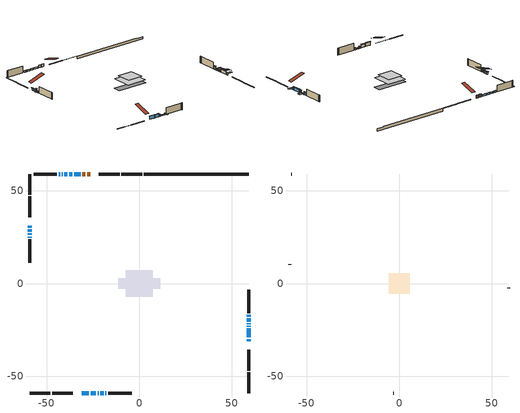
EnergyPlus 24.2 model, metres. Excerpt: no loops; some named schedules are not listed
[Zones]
conditioned space
 floor adiabatic (AdiabaticFloorConstruction): -7.19,-7.19 -7.19,7.19 7.19,7.19 7.19,-7.19 z2.74
 floor foundation (Slab1 construction): -11.46,-2.72 -11.46,2.72 11.46,2.72 11.46,-2.72 z-1.68
 wall outside (RimJoist1 construction): 1.55,59.17 -9.65,59.17 / -59.17,-59.17 -47.97,-59.17 / -59.17,59.17 -59.17,47.97 / 59.17,-59.17 59.17,-47.97 z0.3:0.6
 wall outside (RimJoist2 construction): -10.58,59.17 -21.78,59.17 / -47.04,-59.17 -35.85,-59.17 / -59.17,47.04 -59.17,35.85 / 59.17,-47.04 59.17,-35.85 z0.3:0.6
 wall outside (AdiabaticWallConstruction 1): -26.5,59.17 -28.2,59.17 / -29.13,59.17 -30.71,59.17 z0.3:2.33
 wall outside (AdiabaticWallConstruction): 59.17,-31.13 59.17,-30.01 z0.3:1.37; -59.17,31.13 -59.17,30.21 z0.3:1.83; -31.63,59.17 -35.26,59.17 / -36.18,59.17 -37.84,59.17 / -38.77,59.17 -40.46,59.17 / -41.39,59.17 -41.77,59.17 / -42.7,59.17 -43.54,59.17 z0.3:1.52; 59.17,-29.08 59.17,-24.25 / 59.17,-23.32 59.17,-22.86 / -31.13,-59.17 -27.26,-59.17 / -59.17,27.14 -59.17,26.22 z0.3:2.59; 59.17,-21.94 59.17,-21.48 / -26.33,-59.17 -23.43,-59.17 / 59.17,-17.97 59.17,-16.95 z0.3:2.43; 59.17,-20.55 59.17,-18.9 z0.3:0.91; -22.51,-59.17 -21.99,-59.17 / -59.17,25.29 -59.17,24.78 z0.3:1.32; -21.07,-59.17 -19.24,-59.17 z0.3:0.86; -59.17,29.28 -59.17,28.06 z0.3:1.82; -18.31,-59.17 -17.7,-59.17 z0.3:1.22
 wall outside (Wall1 construction): -44.47,59.17 -57.1,59.17 / -16.77,-59.17 -4.13,-59.17 / -59.17,23.85 -59.17,11.22 / 59.17,-16.02 59.17,-3.39 z0.3:5.18
 wall foundation (FoundationWall1 construction): 2.47,59.17,-1.68 2.47,59.17,0.3 53.5,59.17,0.3 53.5,59.17,-0.06 59.17,59.17,-0.06 59.17,59.17,-1.68
 window (WindowConstruction 14): 59.17,-31.13 59.17,-30.01 z0.3:1.37
 window (WindowConstruction 3): -59.17,31.13 -59.17,30.21 z0.3:1.82
 window (WindowConstruction 4): -31.63,59.17 -35.26,59.17 z0.3:1.52
 window (WindowConstruction 5): -36.19,59.17 -37.84,59.17 z0.3:1.52
 window (WindowConstruction 6): 59.17,-29.08 59.17,-24.25 z0.3:2.59
 window (WindowConstruction 7): 59.17,-23.32 59.17,-22.86 z0.3:2.59
 window (WindowConstruction 8): -31.13,-59.17 -27.26,-59.17 z0.3:2.59
 window (WindowConstruction 9): -38.77,59.17 -40.46,59.17 z0.3:1.52
 window (WindowConstruction 10): -41.39,59.17 -41.77,59.17 z0.3:1.52
 window (WindowConstruction 11): 59.17,-21.94 59.17,-21.48 z0.3:2.43
 window (WindowConstruction 12): -26.33,-59.17 -23.43,-59.17 z0.3:2.43
 window (WindowConstruction 15): 59.17,-20.55 59.17,-18.9 z0.3:0.91
 window (WindowConstruction 13): -22.51,-59.17 -22,-59.17 z0.3:1.31
 window (WindowConstruction 18): -42.7,59.17 -43.54,59.17 z0.3:1.52
 window (WindowConstruction 19): -21.07,-59.17 -19.24,-59.17 z0.3:0.86
 window (WindowConstruction 16): -59.17,29.28 -59.17,28.06 z0.3:1.82
 window (WindowConstruction 17): -18.31,-59.17 -17.7,-59.17 z0.3:1.21
 window (WindowConstruction): 59.17,-17.97 59.17,-16.95 z0.3:2.43
 window (WindowConstruction 1): -59.17,27.13 -59.17,26.22 z0.3:2.59
 window (WindowConstruction 2): -59.17,25.29 -59.17,24.78 z0.3:1.31
 door (Door): -26.5,59.17 -28.2,59.17 z0.3:2.33
 door (Door 1): -29.13,59.17 -30.7,59.17 z0.3:2.33
 ceiling adiabatic (AdiabaticFloorConstruction): 7.19,-7.19 7.19,7.19 -7.19,7.19 -7.19,-7.19 z2.74
attic - vented
 floor to conditioned space (Floor1 construction Reversed): -5.58,-5.58 -5.58,5.58 5.58,5.58 5.58,-5.58 z5.18
 wall outside (Wall3 construction): -58.03,59.17 -58.24,59.17 / -3.21,-59.17 -3,-59.17 / -59.17,10.29 -59.17,10.08 / 59.17,-2.46 59.17,-2.25 z0.3:5.18
 roof outside (Roof1 construction): -25.57,59.17,5.18 -25.57,48.3,8.8 -22.7,48.3,8.8 -22.7,59.17,5.18; -32.05,-59.17,5.18 -32.05,-48.3,8.8 -34.92,-48.3,8.8 -34.92,-59.17,5.18; -59.17,32.05,5.18 -48.3,32.05,8.8 -48.3,34.92,8.8 -59.17,34.92,5.18; 59.17,-32.05,5.18 48.3,-32.05,8.8 48.3,-34.92,8.8 59.17,-34.92,5.18
shading: 59.17,-29.77 59.17,-31.37 62.83,-31.37 62.83,-29.77 z1.61; -59.17,29.97 -59.17,31.37 -59.78,31.37 -59.78,29.97 z2.06; 59.17,-24.01 59.17,-29.32 59.78,-29.32 59.78,-24.01 z2.83; 59.17,-22.62 59.17,-23.56 59.78,-23.56 59.78,-22.62 z2.83; -27.02,-59.17 -31.37,-59.17 -31.37,-59.78 -27.02,-59.78 z2.83; 59.17,-21.24 59.17,-22.18 59.78,-22.18 59.78,-21.24 z2.67; -23.19,-59.17 -26.57,-59.17 -26.57,-59.78 -23.19,-59.78 z2.67; 59.17,-18.66 59.17,-20.79 62.83,-20.79 62.83,-18.66 z1.15; -21.76,-59.17 -22.75,-59.17 -22.75,-59.78 -21.76,-59.78 z1.56; -19,-59.17 -21.31,-59.17 -21.31,-59.78 -19,-59.78 z1.1; -59.17,27.82 -59.17,29.52 -59.78,29.52 -59.78,27.82 z2.06; -17.46,-59.17 -18.55,-59.17 -18.55,-62.22 -17.46,-62.22 z1.46; 59.17,-16.71 59.17,-18.21 59.78,-18.21 59.78,-16.71 z2.67; -59.17,25.98 -59.17,27.38 -59.78,27.38 -59.78,25.98 z2.83; -59.17,24.54 -59.17,25.53 -61.61,25.53 -61.61,24.54 z1.56
[Building]
Building 1: Terrain=Suburbs
[Site:Location]
London AP_ON: Latitude {deg}=43.03; Longitude {deg}=-81.15; Time Zone {hr}=-5; Elevation {m}=278; Keep Site Location Information=Yes
[Site:GroundTemperature:Shallow]
3.98693, 1.93205, 1.76749, 2.74264, 6.6573, 10.5537, 13.9317, 16.0716, 16.2534, 14.513, 11.2211, 7.44421
[Site:WaterMainsTemperature]
Calculation Method=Schedule; Temperature Schedule=mains temperature schedule
[Material] Roughness=Rough; Thermal Absorptance=0.9
Name | Thickness {m} | Conductivity {W/m-K} | Density {kg/m3} | Specific Heat {J/kg-K} | Solar Absorptance | Visible Absorptance
asphalt or fiberglass shingles | 0.00635 | 0.162714 | 1121.4 | 1465.45 | 0.4 | 0.4
ceiling stud and cavity | 0.0889 | 7.21176 | 20.9862 | 1087.66 | 0.7 | 0.7
concrete 4.0 in. | 0.1016 | 1.803125 | 2242.8 | 837.4 | 0.7 | 0.7
concrete 8.0 in. | 0.2032 | 1.803125 | 2242.8 | 837.4 | 0.7 | 0.7
door material | 0.04445 | 0.188738 | 512.64 | 1214.23 | 0.7 | 0.7
door material 1 | 0.04445 | 0.053851 | 512.64 | 1214.23 | 0.7 | 0.7
floor covering | 0.0127 | 0.0433444 | 54.468 | 1339.84 | 0.6 | 0.6
floor rigid ins; wall rigid ins | 0.512978 | 0.029427 | 32.04 | 1214.23 | 0.7 | 0.7
floor stud and cavity | 0.1397 | 1.75129 | 37.0049 | 1207.88 | 0.7 | 0.7
furniture material conditioned space 1 | 0.1524 | 0.115458 | 640.8 | 1214.23 | 0.6 | 0.6
gypsum board | 0.0127 | 0.160291 | 801 | 837.4 | 0.6 | 0.6
gypsum board 1 | 0.00254 | 0.160291 | 801 | 837.4 | 0.6 | 0.6
osb sheathing 0.5 in. | 0.0127 | 0.115458 | 512.64 | 1214.23 | 0.7 | 0.7
osb sheathing 0.75 in. | 0.01905 | 0.115458 | 512.64 | 1214.23 | 0.7 | 0.7
rim joist stud and cavity | 0.0508 | 0.177588 | 50.32683 | 1063.81 | 0.6 | 0.6
rim joist stud and cavity 1 | 0.0508 | 0.126838 | 50.32683 | 1063.81 | 0.6 | 0.6
wall stud and cavity | 0.1397 | 0.159316 | 139.0536 | 1170.24 | 0.7 | 0.7
wall stud and cavity 1 | 0.0889 | 6.1454 | 50.32683 | 1063.81 | 0.6 | 0.6
wall stud and cavity 2 | 0.0889 | 0.380278 | 52.3479 | 1209.89 | 0.7 | 0.7
wall stud and cavity 3 | 0.0889 | 0.391764 | 83.0341 | 1211.67 | 0.7 | 0.7
wood siding | 0.0254 | 0.102417 | 544.68 | 1172.36 | 0.4 | 0.4
wood siding 1 | 0.00254 | 0.102417 | 544.68 | 1172.36 | 0.4 | 0.4
wood siding 2; wood siding 3; wood siding 4 | 0.0254 | 0.102417 | 544.68 | 1172.36 | 0.7 | 0.7
[WindowMaterial:SimpleGlazingSystem]
Name | U-Factor {W/m2-K} | Solar Heat Gain Coefficient
WindowMaterial | 3.28586 | 0.6
WindowMaterial 1 | 3.31538 | 0.61
WindowMaterial 10 | 4.0064 | 0.67
WindowMaterial 11 | 4.20853 | 0.66
WindowMaterial 12 | 3.26258 | 0.45
WindowMaterial 2 | 3.26031 | 0.45
WindowMaterial 3 | 3.28416 | 0.56
WindowMaterial 4 | 3.284723 | 0.6
WindowMaterial 5 | 3.273367 | 0.49
WindowMaterial 6 | 3.284723 | 0.59
WindowMaterial 7 | 3.25747 | 0.44
WindowMaterial 8 | 5.36741 | 0.69
WindowMaterial 9 | 5.521855 | 0.71
[Construction]
AdiabaticFloorConstruction: floor stud and cavity, floor rigid ins, osb sheathing 0.75 in., floor covering
AdiabaticWallConstruction: wood siding 3, wall rigid ins, wall stud and cavity 2, gypsum board
AdiabaticWallConstruction 1: wood siding 4, wall rigid ins, wall stud and cavity 2, gypsum board
Door: door material
Door 1: door material 1
Floor1 construction Reversed: gypsum board 1, ceiling stud and cavity
FoundationWall1 construction: concrete 8.0 in.
furniture construction conditioned space 1: furniture material conditioned space 1
PartitionWallConstruction: gypsum board, wall stud and cavity 3, gypsum board
RimJoist1 construction: wood siding 2, rim joist stud and cavity
RimJoist2 construction: wood siding 2, rim joist stud and cavity 1
Roof1 construction: asphalt or fiberglass shingles
Slab1 construction: concrete 4.0 in.
Wall1 construction: wood siding, osb sheathing 0.5 in., wall stud and cavity, gypsum board
Wall3 construction: wood siding 1, wall stud and cavity 1
WindowConstruction: WindowMaterial
WindowConstruction 1; WindowConstruction 11; WindowConstruction 5: WindowMaterial 1
WindowConstruction 10: WindowMaterial 7
WindowConstruction 12; WindowConstruction 9: WindowMaterial 6
WindowConstruction 13; WindowConstruction 2: WindowMaterial 2
WindowConstruction 14: WindowMaterial 8
WindowConstruction 15: WindowMaterial 9
WindowConstruction 16: WindowMaterial 10
WindowConstruction 17: WindowMaterial 11
WindowConstruction 18; WindowConstruction 19: WindowMaterial 12
WindowConstruction 3: WindowMaterial 3
WindowConstruction 4; WindowConstruction 6; WindowConstruction 8: WindowMaterial 4
WindowConstruction 7: WindowMaterial 5
[Zone] Multiplier=1; Part of Total Floor Area=Yes
Name | Volume {m3}
attic - vented | 73.2066
conditioned space | 966
[Space]
Name | Zone | Volume {m3}
attic - vented 1 | attic - vented | 73.2066
conditioned space 1 | conditioned space | 966
[ZoneInfiltration:EffectiveLeakageArea]
infil attic - vented 1: Zone or Space=attic - vented 1; Schedule=Always On Discrete; Effective Air Leakage Area {cm2}=5432.29; Stack Coefficient=0.000591025; Wind Coefficient=1.64257e-05
[ZoneMixing]
whole house fan mix: Zone or Space=attic - vented; Schedule=Always On Continuous; Design Flow Rate Calculation Method=Flow/Zone; Design Flow Rate {m3/s}=0; Source Zone or Space=conditioned space
[SurfaceProperty:ExposedFoundationPerimeter]
Slab1: Exposed Perimeter Calculation Method=TotalExposedPerimeter; Total Exposed Perimeter {m}=56.694
[InternalMass] Zone or ZoneList=conditioned space; Space or SpaceList=conditioned space 1
Name | Construction | Surface Area {m2}
furniture mass conditioned space 1 | furniture construction conditioned space 1 | 132.6
partition wall mass | PartitionWallConstruction | 331.5
[Lights]
interior lighting: Zone or ZoneList or Space or SpaceList=conditioned space 1; Schedule=interior lighting schedule; Design Level Calculation Method=LightingLevel; Lighting Level {W}=343.2; Return Air Fraction=0; Fraction Radiant=0.6; Fraction Visible=0.2; Fraction Replaceable=1
[People]
occupants: Zone or ZoneList or Space or SpaceList=conditioned space 1; Number of People Schedule=occupants schedule; Number of People Calculation Method=People; Number of People=3; Fraction Radiant=0.314171; Sensible Heat Fraction=0.56303; Activity Level Schedule=occupants activity schedule; Carbon Dioxide Generation Rate {m3/s-W}=0; Enable ASHRAE 55 Comfort Warnings=No; Mean Radiant Temperature Calculation Type=EnclosureAveraged
[ElectricEquipment] Zone or ZoneList or Space or SpaceList=conditioned space 1; Design Level Calculation Method=EquipmentLevel
Name | Schedule | Design Level {W} | Fraction Latent | Fraction Radiant | Fraction Lost
clothes dryer | clothes dryer schedule | 140.772 | 0.015 | 0.081 | 0.85
clothes washer | clothes washer schedule | 32.1985 | 0.03 | 0.162 | 0.7
cooking range | cooking range schedule | 215.147 | 0.08 | 0.432 | 0.2
dishwasher | dishwasher schedule | 66.8632 | 0.3 | 0.18 | 0.4
fridge | fridge schedule | 72.9452 | 0 | 0.6 | 0
mech vent bath fan 0 | mech vent bath fan 0 schedule | 50.2 | 0 | 0 | 1
mech vent bath fan 1 | mech vent bath fan 1 schedule | 50.2 | 0 | 0 | 1
mech vent house fan | mech vent house fan schedule | 0 | 0 | 0 | 1
mech vent house fan cfis | mech vent house fan cfis schedule | 0 | 0 | 0 | 0
mech vent range fan 0 | mech vent range fan 0 schedule | 57 | 0 | 0 | 1
misc plug loads | misc plug loads schedule | 494.7 | 0.045 | 0.513 | 0.1
whole house fan | Always On Discrete | 0 | 0 | 0 | 1
[OtherEquipment] Zone or ZoneList or Space or SpaceList=conditioned space 1; Design Level Calculation Method=EquipmentLevel
Name | Fuel Type | Schedule | Design Level {W} | Fraction Latent | Fraction Radiant | Fraction Lost
clothes dryer 1 | Electricity | clothes dryer schedule | 0 | 0.015 | 0.081 | 0.85
cooking range 1 | Electricity | cooking range schedule | 0 | 0.08 | 0.432 | 0.2
general water use latent | None | general water use schedule | 62.594 | 1 | 0 | 0
general water use sensible | None | general water use schedule | -61.6891 | 0 | 0.6 | 0
mech vent house fan latent load | None | Always On Discrete | 0 | 1 | 0 | 0
mech vent house fan sensible load | None | Always On Discrete | 0 | 0 | 0 | 0
water heater energy adjustment1 | NaturalGas | Always On Discrete | 0.01 | 0 | 0 | 1
[ZoneInfiltration:DesignFlowRate] Zone or ZoneList or Space or SpaceList=conditioned space 1; Schedule=Always On Discrete; Design Flow Rate Calculation Method=Flow/Zone; Design Flow Rate {m3/s}=0
infil flow; natural vent flow; whole house fan flow
[Foundation:Kiva]
Foundation Kiva 1: Initial Indoor Air Temperature {C}=18; Wall Height Above Grade {m}=0.300015; Wall Depth Below Slab {m}=0.2032
[Foundation:Kiva:Settings]
Soil Conductivity {W/m-K}=0.849921; Soil Density {kg/m3}=1842.3; Soil Specific Heat {J/kg-K}=418.7; Ground Solar Absorptivity=0.9; Ground Thermal Absorptivity=0.9; Ground Surface Roughness {m}=0.03; Far-Field Width {m}=40; Deep-Ground Boundary Condition=ZeroFlux; Deep-Ground Depth {m}=40; Minimum Cell Dimension {m}=0.2; Maximum Cell Growth Coefficient=3; Simulation Timestep=Timestep
[Exterior:Lights]
exterior lighting: Schedule=exterior lighting schedule; Design Level {W}=75.6
[Schedule:Constant]
Name | Hourly Value
Always On Continuous; mech vent house fan schedule; mech vent house fan cfis schedule; Always On Discrete | 1
occupants activity schedule | 117.228
fridge schedule | 0
[Schedule:Week:Daily]
interior lighting schedule Week Rule - Jan1-Jan27: interior lighting schedule day, interior lighting schedule day, interior lighting schedule day, interior lighting schedule day, interior lighting schedule day, interior lighting schedule day, interior lighting schedule day, interior lighting schedule default day, interior lighting schedule default day, interior lighting schedule default day, interior lighting schedule default day, interior lighting schedule default day
interior lighting schedule Week Rule - Jan28-Feb3: interior lighting schedule day, interior lighting schedule day, interior lighting schedule day, interior lighting schedule day, interior lighting schedule day 1, interior lighting schedule day 1, interior lighting schedule day 1, interior lighting schedule default day, interior lighting schedule default day, interior lighting schedule default day, interior lighting schedule default day, interior lighting schedule default day
interior lighting schedule Week Rule - Feb4-Feb24: interior lighting schedule day 1, interior lighting schedule day 1, interior lighting schedule day 1, interior lighting schedule day 1, interior lighting schedule day 1, interior lighting schedule day 1, interior lighting schedule day 1, interior lighting schedule default day, interior lighting schedule default day, interior lighting schedule default day, interior lighting schedule default day, interior lighting schedule default day
interior lighting schedule Week Rule - Feb25-Mar3: interior lighting schedule day 1, interior lighting schedule day 1, interior lighting schedule day 1, interior lighting schedule day 1, interior lighting schedule day 2, interior lighting schedule day 2, interior lighting schedule day 2, interior lighting schedule default day, interior lighting schedule default day, interior lighting schedule default day, interior lighting schedule default day, interior lighting schedule default day
interior lighting schedule Week Rule - Mar4-Mar31: interior lighting schedule day 2, interior lighting schedule day 2, interior lighting schedule day 2, interior lighting schedule day 2, interior lighting schedule day 2, interior lighting schedule day 2, interior lighting schedule day 2, interior lighting schedule default day, interior lighting schedule default day, interior lighting schedule default day, interior lighting schedule default day, interior lighting schedule default day
interior lighting schedule Week Rule - Apr1-Apr28: interior lighting schedule day 3, interior lighting schedule day 3, interior lighting schedule day 3, interior lighting schedule day 3, interior lighting schedule day 3, interior lighting schedule day 3, interior lighting schedule day 3, interior lighting schedule default day, interior lighting schedule default day, interior lighting schedule default day, interior lighting schedule default day, interior lighting schedule default day
interior lighting schedule Week Rule - Apr29-May5: interior lighting schedule day 3, interior lighting schedule day 3, interior lighting schedule day 4, interior lighting schedule day 4, interior lighting schedule day 4, interior lighting schedule day 4, interior lighting schedule day 4, interior lighting schedule default day, interior lighting schedule default day, interior lighting schedule default day, interior lighting schedule default day, interior lighting schedule default day
interior lighting schedule Week Rule - May6-May26: interior lighting schedule day 4, interior lighting schedule day 4, interior lighting schedule day 4, interior lighting schedule day 4, interior lighting schedule day 4, interior lighting schedule day 4, interior lighting schedule day 4, interior lighting schedule default day, interior lighting schedule default day, interior lighting schedule default day, interior lighting schedule default day, interior lighting schedule default day
interior lighting schedule Week Rule - May27-Jun2: interior lighting schedule day 4, interior lighting schedule day 4, interior lighting schedule day 4, interior lighting schedule day 4, interior lighting schedule day 4, interior lighting schedule day 5, interior lighting schedule day 5, interior lighting schedule default day, interior lighting schedule default day, interior lighting schedule default day, interior lighting schedule default day, interior lighting schedule default day
interior lighting schedule Week Rule - Jun3-Jun30: interior lighting schedule day 5, interior lighting schedule day 5, interior lighting schedule day 5, interior lighting schedule day 5, interior lighting schedule day 5, interior lighting schedule day 5, interior lighting schedule day 5, interior lighting schedule default day, interior lighting schedule default day, interior lighting schedule default day, interior lighting schedule default day, interior lighting schedule default day
interior lighting schedule Week Rule - Jul1-Jul28: interior lighting schedule day 6, interior lighting schedule day 6, interior lighting schedule day 6, interior lighting schedule day 6, interior lighting schedule day 6, interior lighting schedule day 6, interior lighting schedule day 6, interior lighting schedule default day, interior lighting schedule default day, interior lighting schedule default day, interior lighting schedule default day, interior lighting schedule default day
interior lighting schedule Week Rule - Jul29-Aug4: interior lighting schedule day 6, interior lighting schedule day 6, interior lighting schedule day 6, interior lighting schedule day 7, interior lighting schedule day 7, interior lighting schedule day 7, interior lighting schedule day 7, interior lighting schedule default day, interior lighting schedule default day, interior lighting schedule default day, interior lighting schedule default day, interior lighting schedule default day
interior lighting schedule Week Rule - Aug5-Aug25: interior lighting schedule day 7, interior lighting schedule day 7, interior lighting schedule day 7, interior lighting schedule day 7, interior lighting schedule day 7, interior lighting schedule day 7, interior lighting schedule day 7, interior lighting schedule default day, interior lighting schedule default day, interior lighting schedule default day, interior lighting schedule default day, interior lighting schedule default day
interior lighting schedule Week Rule - Aug26-Sep1: interior lighting schedule day 7, interior lighting schedule day 7, interior lighting schedule day 7, interior lighting schedule day 7, interior lighting schedule day 7, interior lighting schedule day 7, interior lighting schedule day 8, interior lighting schedule default day, interior lighting schedule default day, interior lighting schedule default day, interior lighting schedule default day, interior lighting schedule default day
interior lighting schedule Week Rule - Sep2-Sep29: interior lighting schedule day 8, interior lighting schedule day 8, interior lighting schedule day 8, interior lighting schedule day 8, interior lighting schedule day 8, interior lighting schedule day 8, interior lighting schedule day 8, interior lighting schedule default day, interior lighting schedule default day, interior lighting schedule default day, interior lighting schedule default day, interior lighting schedule default day
interior lighting schedule Week Rule - Sep30-Oct6: interior lighting schedule day 8, interior lighting schedule day 9, interior lighting schedule day 9, interior lighting schedule day 9, interior lighting schedule day 9, interior lighting schedule day 9, interior lighting schedule day 9, interior lighting schedule default day, interior lighting schedule default day, interior lighting schedule default day, interior lighting schedule default day, interior lighting schedule default day
interior lighting schedule Week Rule - Oct7-Oct27: interior lighting schedule day 9, interior lighting schedule day 9, interior lighting schedule day 9, interior lighting schedule day 9, interior lighting schedule day 9, interior lighting schedule day 9, interior lighting schedule day 9, interior lighting schedule default day, interior lighting schedule default day, interior lighting schedule default day, interior lighting schedule default day, interior lighting schedule default day
interior lighting schedule Week Rule - Oct28-Nov3: interior lighting schedule day 9, interior lighting schedule day 9, interior lighting schedule day 9, interior lighting schedule day 9, interior lighting schedule day 10, interior lighting schedule day 10, interior lighting schedule day 10, interior lighting schedule default day, interior lighting schedule default day, interior lighting schedule default day, interior lighting schedule default day, interior lighting schedule default day
interior lighting schedule Week Rule - Nov4-Nov24: interior lighting schedule day 10, interior lighting schedule day 10, interior lighting schedule day 10, interior lighting schedule day 10, interior lighting schedule day 10, interior lighting schedule day 10, interior lighting schedule day 10, interior lighting schedule default day, interior lighting schedule default day, interior lighting schedule default day, interior lighting schedule default day, interior lighting schedule default day
interior lighting schedule Week Rule - Nov25-Dec1: interior lighting schedule day 10, interior lighting schedule day 10, interior lighting schedule day 10, interior lighting schedule day 10, interior lighting schedule day 10, interior lighting schedule day 10, interior lighting schedule day 11, interior lighting schedule default day, interior lighting schedule default day, interior lighting schedule default day, interior lighting schedule default day, interior lighting schedule default day
interior lighting schedule Week Rule - Dec2-Dec31: interior lighting schedule day 11, interior lighting schedule day 11, interior lighting schedule day 11, interior lighting schedule day 11, interior lighting schedule day 11, interior lighting schedule day 11, interior lighting schedule day 11, interior lighting schedule default day, interior lighting schedule default day, interior lighting schedule default day, interior lighting schedule default day, interior lighting schedule default day
occupants schedule Week Rule - Jan1-Dec31: occupants schedule day, occupants schedule day, occupants schedule day, occupants schedule day, occupants schedule day, occupants schedule day, occupants schedule day, occupants schedule default day, occupants schedule default day, occupants schedule default day, occupants schedule default day, occupants schedule default day
clothes dryer schedule Week Rule - Jan1-Dec31: clothes dryer schedule day, clothes dryer schedule day, clothes dryer schedule day, clothes dryer schedule day, clothes dryer schedule day, clothes dryer schedule day, clothes dryer schedule day, clothes dryer schedule default day, clothes dryer schedule default day, clothes dryer schedule default day, clothes dryer schedule default day, clothes dryer schedule default day
clothes washer schedule Week Rule - Jan1-Dec31: clothes washer schedule day, clothes washer schedule day, clothes washer schedule day, clothes washer schedule day, clothes washer schedule day, clothes washer schedule day, clothes washer schedule day, clothes washer schedule default day, clothes washer schedule default day, clothes washer schedule default day, clothes washer schedule default day, clothes washer schedule default day
cooking range schedule Week Rule - Jan1-Dec31: cooking range schedule day, cooking range schedule day, cooking range schedule day, cooking range schedule day, cooking range schedule day, cooking range schedule day, cooking range schedule day, cooking range schedule default day, cooking range schedule default day, cooking range schedule default day, cooking range schedule default day, cooking range schedule default day
dishwasher schedule Week Rule - Jan1-Dec31: dishwasher schedule day, dishwasher schedule day, dishwasher schedule day, dishwasher schedule day, dishwasher schedule day, dishwasher schedule day, dishwasher schedule day, dishwasher schedule default day, dishwasher schedule default day, dishwasher schedule default day, dishwasher schedule default day, dishwasher schedule default day
mech vent bath fan 0 schedule Week Rule - Jan1-Dec31: mech vent bath fan 0 schedule day, mech vent bath fan 0 schedule day, mech vent bath fan 0 schedule day, mech vent bath fan 0 schedule day, mech vent bath fan 0 schedule day, mech vent bath fan 0 schedule day, mech vent bath fan 0 schedule day, mech vent bath fan 0 schedule default day, mech vent bath fan 0 schedule default day, mech vent bath fan 0 schedule default day, mech vent bath fan 0 schedule default day, mech vent bath fan 0 schedule default day
mech vent bath fan 1 schedule Week Rule - Jan1-Dec31: mech vent bath fan 1 schedule day, mech vent bath fan 1 schedule day, mech vent bath fan 1 schedule day, mech vent bath fan 1 schedule day, mech vent bath fan 1 schedule day, mech vent bath fan 1 schedule day, mech vent bath fan 1 schedule day, mech vent bath fan 1 schedule default day, mech vent bath fan 1 schedule default day, mech vent bath fan 1 schedule default day, mech vent bath fan 1 schedule default day, mech vent bath fan 1 schedule default day
mech vent range fan 0 schedule Week Rule - Jan1-Dec31: mech vent range fan 0 schedule day, mech vent range fan 0 schedule day, mech vent range fan 0 schedule day, mech vent range fan 0 schedule day, mech vent range fan 0 schedule day, mech vent range fan 0 schedule day, mech vent range fan 0 schedule day, mech vent range fan 0 schedule default day, mech vent range fan 0 schedule default day, mech vent range fan 0 schedule default day, mech vent range fan 0 schedule default day, mech vent range fan 0 schedule default day
misc plug loads schedule Week Rule - Jan1-Dec31: misc plug loads schedule day, misc plug loads schedule day, misc plug loads schedule day, misc plug loads schedule day, misc plug loads schedule day, misc plug loads schedule day, misc plug loads schedule day, misc plug loads schedule default day, misc plug loads schedule default day, misc plug loads schedule default day, misc plug loads schedule default day, misc plug loads schedule default day
general water use schedule Week Rule - Jan1-Dec31: general water use schedule day, general water use schedule day, general water use schedule day, general water use schedule day, general water use schedule day, general water use schedule day, general water use schedule day, general water use schedule default day, general water use schedule default day, general water use schedule default day, general water use schedule default day, general water use schedule default day
exterior lighting schedule Week Rule - Jan1-Jan27: exterior lighting schedule day, exterior lighting schedule day, exterior lighting schedule day, exterior lighting schedule day, exterior lighting schedule day, exterior lighting schedule day, exterior lighting schedule day, exterior lighting schedule default day, exterior lighting schedule default day, exterior lighting schedule default day, exterior lighting schedule default day, exterior lighting schedule default day
exterior lighting schedule Week Rule - Jan28-Feb3: exterior lighting schedule day, exterior lighting schedule day, exterior lighting schedule day, exterior lighting schedule day, exterior lighting schedule day 1, exterior lighting schedule day 1, exterior lighting schedule day 1, exterior lighting schedule default day, exterior lighting schedule default day, exterior lighting schedule default day, exterior lighting schedule default day, exterior lighting schedule default day
exterior lighting schedule Week Rule - Feb4-Feb24: exterior lighting schedule day 1, exterior lighting schedule day 1, exterior lighting schedule day 1, exterior lighting schedule day 1, exterior lighting schedule day 1, exterior lighting schedule day 1, exterior lighting schedule day 1, exterior lighting schedule default day, exterior lighting schedule default day, exterior lighting schedule default day, exterior lighting schedule default day, exterior lighting schedule default day
exterior lighting schedule Week Rule - Feb25-Mar3: exterior lighting schedule day 1, exterior lighting schedule day 1, exterior lighting schedule day 1, exterior lighting schedule day 1, exterior lighting schedule day 2, exterior lighting schedule day 2, exterior lighting schedule day 2, exterior lighting schedule default day, exterior lighting schedule default day, exterior lighting schedule default day, exterior lighting schedule default day, exterior lighting schedule default day
exterior lighting schedule Week Rule - Mar4-Mar31: exterior lighting schedule day 2, exterior lighting schedule day 2, exterior lighting schedule day 2, exterior lighting schedule day 2, exterior lighting schedule day 2, exterior lighting schedule day 2, exterior lighting schedule day 2, exterior lighting schedule default day, exterior lighting schedule default day, exterior lighting schedule default day, exterior lighting schedule default day, exterior lighting schedule default day
exterior lighting schedule Week Rule - Apr1-Apr28: exterior lighting schedule day 3, exterior lighting schedule day 3, exterior lighting schedule day 3, exterior lighting schedule day 3, exterior lighting schedule day 3, exterior lighting schedule day 3, exterior lighting schedule day 3, exterior lighting schedule default day, exterior lighting schedule default day, exterior lighting schedule default day, exterior lighting schedule default day, exterior lighting schedule default day
exterior lighting schedule Week Rule - Apr29-May5: exterior lighting schedule day 3, exterior lighting schedule day 3, exterior lighting schedule day 4, exterior lighting schedule day 4, exterior lighting schedule day 4, exterior lighting schedule day 4, exterior lighting schedule day 4, exterior lighting schedule default day, exterior lighting schedule default day, exterior lighting schedule default day, exterior lighting schedule default day, exterior lighting schedule default day
exterior lighting schedule Week Rule - May6-May26: exterior lighting schedule day 4, exterior lighting schedule day 4, exterior lighting schedule day 4, exterior lighting schedule day 4, exterior lighting schedule day 4, exterior lighting schedule day 4, exterior lighting schedule day 4, exterior lighting schedule default day, exterior lighting schedule default day, exterior lighting schedule default day, exterior lighting schedule default day, exterior lighting schedule default day
exterior lighting schedule Week Rule - May27-Jun2: exterior lighting schedule day 4, exterior lighting schedule day 4, exterior lighting schedule day 4, exterior lighting schedule day 4, exterior lighting schedule day 4, exterior lighting schedule day 5, exterior lighting schedule day 5, exterior lighting schedule default day, exterior lighting schedule default day, exterior lighting schedule default day, exterior lighting schedule default day, exterior lighting schedule default day
exterior lighting schedule Week Rule - Jun3-Jun30: exterior lighting schedule day 5, exterior lighting schedule day 5, exterior lighting schedule day 5, exterior lighting schedule day 5, exterior lighting schedule day 5, exterior lighting schedule day 5, exterior lighting schedule day 5, exterior lighting schedule default day, exterior lighting schedule default day, exterior lighting schedule default day, exterior lighting schedule default day, exterior lighting schedule default day
exterior lighting schedule Week Rule - Jul1-Jul28: exterior lighting schedule day 6, exterior lighting schedule day 6, exterior lighting schedule day 6, exterior lighting schedule day 6, exterior lighting schedule day 6, exterior lighting schedule day 6, exterior lighting schedule day 6, exterior lighting schedule default day, exterior lighting schedule default day, exterior lighting schedule default day, exterior lighting schedule default day, exterior lighting schedule default day
exterior lighting schedule Week Rule - Jul29-Aug4: exterior lighting schedule day 6, exterior lighting schedule day 6, exterior lighting schedule day 6, exterior lighting schedule day 7, exterior lighting schedule day 7, exterior lighting schedule day 7, exterior lighting schedule day 7, exterior lighting schedule default day, exterior lighting schedule default day, exterior lighting schedule default day, exterior lighting schedule default day, exterior lighting schedule default day
exterior lighting schedule Week Rule - Aug5-Aug25: exterior lighting schedule day 7, exterior lighting schedule day 7, exterior lighting schedule day 7, exterior lighting schedule day 7, exterior lighting schedule day 7, exterior lighting schedule day 7, exterior lighting schedule day 7, exterior lighting schedule default day, exterior lighting schedule default day, exterior lighting schedule default day, exterior lighting schedule default day, exterior lighting schedule default day
exterior lighting schedule Week Rule - Aug26-Sep1: exterior lighting schedule day 7, exterior lighting schedule day 7, exterior lighting schedule day 7, exterior lighting schedule day 7, exterior lighting schedule day 7, exterior lighting schedule day 7, exterior lighting schedule day 8, exterior lighting schedule default day, exterior lighting schedule default day, exterior lighting schedule default day, exterior lighting schedule default day, exterior lighting schedule default day
[Schedule:Year]
interior lighting schedule: interior lighting schedule Week Rule - Jan1-Jan27, 1, 1, 1, 27, interior lighting schedule Week Rule - Jan28-Feb3, 1, 28, 2, 3, interior lighting schedule Week Rule - Feb4-Feb24, 2, 4, 2, 24, interior lighting schedule Week Rule - Feb25-Mar3, 2, 25, 3, 3, interior lighting schedule Week Rule - Mar4-Mar31, 3, 4, 3, 31, interior lighting schedule Week Rule - Apr1-Apr28, 4, 1, 4, 28, interior lighting schedule Week Rule - Apr29-May5, 4, 29, 5, 5, interior lighting schedule Week Rule - May6-May26, 5, 6, 5, 26, interior lighting schedule Week Rule - May27-Jun2, 5, 27, 6, 2, interior lighting schedule Week Rule - Jun3-Jun30, 6, 3, 6, 30, interior lighting schedule Week Rule - Jul1-Jul28, 7, 1, 7, 28, interior lighting schedule Week Rule - Jul29-Aug4, 7, 29, 8, 4, interior lighting schedule Week Rule - Aug5-Aug25, 8, 5, 8, 25, interior lighting schedule Week Rule - Aug26-Sep1, 8, 26, 9, 1, interior lighting schedule Week Rule - Sep2-Sep29, 9, 2, 9, 29, interior lighting schedule Week Rule - Sep30-Oct6, 9, 30, 10, 6, interior lighting schedule Week Rule - Oct7-Oct27, 10, 7, 10, 27, interior lighting schedule Week Rule - Oct28-Nov3, 10, 28, 11, 3, interior lighting schedule Week Rule - Nov4-Nov24, 11, 4, 11, 24, interior lighting schedule Week Rule - Nov25-Dec1, 11, 25, 12, 1, interior lighting schedule Week Rule - Dec2-Dec31, 12, 2, 12, 31
occupants schedule: occupants schedule Week Rule - Jan1-Dec31, 1, 1, 12, 31
clothes dryer schedule: clothes dryer schedule Week Rule - Jan1-Dec31, 1, 1, 12, 31
clothes washer schedule: clothes washer schedule Week Rule - Jan1-Dec31, 1, 1, 12, 31
cooking range schedule: cooking range schedule Week Rule - Jan1-Dec31, 1, 1, 12, 31
dishwasher schedule: dishwasher schedule Week Rule - Jan1-Dec31, 1, 1, 12, 31
mech vent bath fan 0 schedule: mech vent bath fan 0 schedule Week Rule - Jan1-Dec31, 1, 1, 12, 31
mech vent bath fan 1 schedule: mech vent bath fan 1 schedule Week Rule - Jan1-Dec31, 1, 1, 12, 31
mech vent range fan 0 schedule: mech vent range fan 0 schedule Week Rule - Jan1-Dec31, 1, 1, 12, 31
misc plug loads schedule: misc plug loads schedule Week Rule - Jan1-Dec31, 1, 1, 12, 31
general water use schedule: general water use schedule Week Rule - Jan1-Dec31, 1, 1, 12, 31
exterior lighting schedule: exterior lighting schedule Week Rule - Jan1-Jan27, 1, 1, 1, 27, exterior lighting schedule Week Rule - Jan28-Feb3, 1, 28, 2, 3, exterior lighting schedule Week Rule - Feb4-Feb24, 2, 4, 2, 24, exterior lighting schedule Week Rule - Feb25-Mar3, 2, 25, 3, 3, exterior lighting schedule Week Rule - Mar4-Mar31, 3, 4, 3, 31, exterior lighting schedule Week Rule - Apr1-Apr28, 4, 1, 4, 28, exterior lighting schedule Week Rule - Apr29-May5, 4, 29, 5, 5, exterior lighting schedule Week Rule - May6-May26, 5, 6, 5, 26, exterior lighting schedule Week Rule - May27-Jun2, 5, 27, 6, 2, exterior lighting schedule Week Rule - Jun3-Jun30, 6, 3, 6, 30, exterior lighting schedule Week Rule - Jul1-Jul28, 7, 1, 7, 28, exterior lighting schedule Week Rule - Jul29-Aug4, 7, 29, 8, 4, exterior lighting schedule Week Rule - Aug5-Aug25, 8, 5, 8, 25, exterior lighting schedule Week Rule - Aug26-Sep1, 8, 26, 9, 1, exterior lighting schedule Week Rule - Sep2-Sep29, 9, 2, 9, 29, exterior lighting schedule Week Rule - Sep30-Oct6, 9, 30, 10, 6, exterior lighting schedule Week Rule - Oct7-Oct27, 10, 7, 10, 27, exterior lighting schedule Week Rule - Oct28-Nov3, 10, 28, 11, 3, exterior lighting schedule Week Rule - Nov4-Nov24, 11, 4, 11, 24, exterior lighting schedule Week Rule - Nov25-Dec1, 11, 25, 12, 1, exterior lighting schedule Week Rule - Dec2-Dec31, 12, 2, 12, 31
[Schedule:Compact]
mains temperature schedule: Through: 01/01, For: AllDays, Until: 24:00, 7.96722, Through: 01/02, For: AllDays, Until: 24:00, 7.89722, Through: 01/03, For: AllDays, Until: 24:00, 7.82778, Through: 01/04, For: AllDays, Until: 24:00, 7.76, Through: 01/05, For: AllDays, Until: 24:00, 7.69333, Through: 01/06, For: AllDays, Until: 24:00, 7.62778, Through: 01/07, For: AllDays, Until: 24:00, 7.56389, Through: 01/08, For: AllDays, Until: 24:00, 7.50167, Through: 01/09, For: AllDays, Until: 24:00, 7.44056, Through: 01/10, For: AllDays, Until: 24:00, 7.38056, Through: 01/11, For: AllDays, Until: 24:00, 7.32222, Through: 01/12, For: AllDays, Until: 24:00, 7.26556, Through: 01/13, For: AllDays, Until: 24:00, 7.21, Through: 01/14, For: AllDays, Until: 24:00, 7.15556, Through: 01/15, For: AllDays, Until: 24:00, 7.10333, Through: 01/16, For: AllDays, Until: 24:00, 7.05222, Through: 01/17, For: AllDays, Until: 24:00, 7.00278, Through: 01/18, For: AllDays, Until: 24:00, 6.955, Through: 01/19, For: AllDays, Until: 24:00, 6.90833, Through: 01/20, For: AllDays, Until: 24:00, 6.86389, Through: 01/21, For: AllDays, Until: 24:00, 6.82056, Through: 01/22, For: AllDays, Until: 24:00, 6.77889, Through: 01/23, For: AllDays, Until: 24:00, 6.73889, Through: 01/24, For: AllDays, Until: 24:00, 6.7, Through: 01/25, For: AllDays, Until: 24:00, 6.66333, Through: 01/26, For: AllDays, Until: 24:00, 6.62833, Through: 01/27, For: AllDays, Until: 24:00, 6.59444, Through: 01/28, For: AllDays, Until: 24:00, 6.56278, Through: 01/29, For: AllDays, Until: 24:00, 6.53222, Through: 01/30, For: AllDays, Until: 24:00, 6.50389, Through: 01/31, For: AllDays, Until: 24:00, 6.47722, Through: 02/01, For: AllDays, Until: 24:00, 6.45167, Through: 02/02, For: AllDays, Until: 24:00, 6.42833, Through: 02/03, For: AllDays, Until: 24:00, 6.40667, Through: 02/04, For: AllDays, Until: 24:00, 6.38611, Through: 02/05, For: AllDays, Until: 24:00, 6.36778, Through: 02/06, For: AllDays, Until: 24:00, 6.35111, Through: 02/07, For: AllDays, Until: 24:00, 6.33611, Through: 02/08, For: AllDays, Until: 24:00, 6.32333, Through: 02/09, For: AllDays, Until: 24:00, 6.31167, Through: 02/10, For: AllDays, Until: 24:00, 6.30222, Through: 02/11, For: AllDays, Until: 24:00, 6.29389, Through: 02/12, For: AllDays, Until: 24:00, 6.28778, Through: 02/13, For: AllDays, Until: 24:00, 6.28333, Through: 02/14, For: AllDays, Until: 24:00, 6.28056, Through: 02/15, For: AllDays, Until: 24:00, 6.27944, Through: 02/16, For: AllDays, Until: 24:00, 6.28, Through: 02/17, For: AllDays, Until: 24:00, 6.28278, Through: 02/18, For: AllDays, Until: 24:00, 6.28722, Through: 02/19, For: AllDays, Until: 24:00, 6.29278, Through: 02/20, For: AllDays, Until: 24:00, 6.30056, Through: 02/21, For: AllDays, Until: 24:00, 6.31, Through: 02/22, For: AllDays, Until: 24:00, 6.32111, Through: 02/23, For: AllDays, Until: 24:00, 6.33444, Through: 02/24, For: AllDays, Until: 24:00, 6.34889, Through: 02/25, For: AllDays, Until: 24:00, 6.36556, Through: 02/26, For: AllDays, Until: 24:00, 6.38333, Through: 02/27, For: AllDays, Until: 24:00, 6.40333, Through: 02/28, For: AllDays, Until: 24:00, 6.425, Through: 03/01, For: AllDays, Until: 24:00, 6.44833, Through: 03/02, For: AllDays, Until: 24:00, 6.47278, Through: 03/03, For: AllDays, Until: 24:00, 6.49944, Through: 03/04, For: AllDays, Until: 24:00, 6.52778, Through: 03/05, For: AllDays, Until: 24:00, 6.55778, Through: 03/06, For: AllDays, Until: 24:00, 6.58944, Through: 03/07, For: AllDays, Until: 24:00, 6.62278, Through: 03/08, For: AllDays, Until: 24:00, 6.65778, Through: 03/09, For: AllDays, Until: 24:00, 6.69444, Through: 03/10, For: AllDays, Until: 24:00, 6.73278, Through: 03/11, For: AllDays, Until: 24:00, 6.77278, Through: 03/12, For: AllDays, Until: 24:00, 6.81389, Through: 03/13, For: AllDays, Until: 24:00, 6.85722, Through: 03/14, For: AllDays, Until: 24:00, 6.90167, Through: 03/15, For: AllDays, Until: 24:00, 6.94778, Through: 03/16, For: AllDays, Until: 24:00, 6.99556, Through: 03/17, For: AllDays, Until: 24:00, 7.045, Through: 03/18, For: AllDays, Until: 24:00, 7.09556, Through: 03/19, For: AllDays, Until: 24:00, 7.14778, Through: 03/20, For: AllDays, Until: 24:00, 7.20167, Through: 03/21, For: AllDays, Until: 24:00, 7.25667, Through: 03/22, For: AllDays, Until: 24:00, 7.31333, Through: 03/23, For: AllDays, Until: 24:00, 7.37167, Through: 03/24, For: AllDays, Until: 24:00, 7.43111, Through: 03/25, For: AllDays, Until: 24:00, 7.49222, Through: 03/26, For: AllDays, Until: 24:00, 7.55444, Through: 03/27, For: AllDays, Until: 24:00, 7.61833, Through: 03/28, For: AllDays, Until: 24:00, 7.68333, Through: 03/29, For: AllDays, Until: 24:00, 7.74944, Through: 03/30, For: AllDays, Until: 24:00, 7.81722, Through: 03/31, For: AllDays, Until: 24:00, 7.88667, Through: 04/01, For: AllDays, Until: 24:00, 7.95667, Through: 04/02, For: AllDays, Until: 24:00, 8.02833, Through: 04/03, For: AllDays, Until: 24:00, 8.10111, Through: 04/04, For: AllDays, Until: 24:00, 8.175, Through: 04/05, For: AllDays, Until: 24:00, 8.25, Through: 04/06, For: AllDays, Until: 24:00, 8.32667, Through: 04/07, For: AllDays, Until: 24:00, 8.40389, Through: 04/08, For: AllDays, Until: 24:00, 8.48278, Through: 04/09, For: AllDays, Until: 24:00, 8.56222, Through: 04/10, For: AllDays, Until: 24:00, 8.64278, Through: 04/11, For: AllDays, Until: 24:00, 8.725, Through: 04/12, For: AllDays, Until: 24:00, 8.80778, Through: 04/13, For: AllDays, Until: 24:00, 8.89167, Through: 04/14, For: AllDays, Until: 24:00, 8.97611, Through: 04/15, For: AllDays, Until: 24:00, 9.06167, Through: 04/16, For: AllDays, Until: 24:00, 9.14833, Through: 04/17, For: AllDays, Until: 24:00, 9.23611, Through: 04/18, For: AllDays, Until: 24:00, 9.32444, Through: 04/19, For: AllDays, Until: 24:00, 9.41389, Through: 04/20, For: AllDays, Until: 24:00, 9.50389, Through: 04/21, For: AllDays, Until: 24:00, 9.595, Through: 04/22, For: AllDays, Until: 24:00, 9.68667, Through: 04/23, For: AllDays, Until: 24:00, 9.77889, Through: 04/24, For: AllDays, Until: 24:00, 9.87222, Through: 04/25, For: AllDays, Until: 24:00, 9.96556, Through: 04/26, For: AllDays, Until: 24:00, 10.06, Through: 04/27, For: AllDays, Until: 24:00, 10.1556, Through: 04/28, For: AllDays, Until: 24:00, 10.2511, Through: 04/29, For: AllDays, Until: 24:00, 10.3472, Through: 04/30, For: AllDays, Until: 24:00, 10.4439, Through: 05/01, For: AllDays, Until: 24:00, 10.5411, Through: 05/02, For: AllDays, Until: 24:00, 10.6389, Through: 05/03, For: AllDays, Until: 24:00, 10.7372, Through: 05/04, For: AllDays, Until: 24:00, 10.8361, Through: 05/05, For: AllDays, Until: 24:00, 10.935, Through: 05/06, For: AllDays, Until: 24:00, 11.0344, Through: 05/07, For: AllDays, Until: 24:00, 11.1344, Through: 05/08, For: AllDays, Until: 24:00, 11.2344, Through: 05/09, For: AllDays, Until: 24:00, 11.335, Through: 05/10, For: AllDays, Until: 24:00, 11.4356, Through: 05/11, For: AllDays, Until: 24:00, 11.5361, Through: 05/12, For: AllDays, Until: 24:00, 11.6372, Through: 05/13, For: AllDays, Until: 24:00, 11.7383, Through: 05/14, For: AllDays, Until: 24:00, 11.84, Through: 05/15, For: AllDays, Until: 24:00, 11.9411, Through: 05/16, For: AllDays, Until: 24:00, 12.0428, Through: 05/17, For: AllDays, Until: 24:00, 12.1444, Through: 05/18, For: AllDays, Until: 24:00, 12.2456, Through: 05/19, For: AllDays, Until: 24:00, 12.3472, Through: 05/20, For: AllDays, Until: 24:00, 12.4489, Through: 05/21, For: AllDays, Until: 24:00, 12.55, Through: 05/22, For: AllDays, Until: 24:00, 12.6517, Through: 05/23, For: AllDays, Until: 24:00, 12.7528, Through: 05/24, For: AllDays, Until: 24:00, 12.8533, Through: 05/25, For: AllDays, Until: 24:00, 12.9544, Through: 05/26, For: AllDays, Until: 24:00, 13.055, Through: 05/27, For: AllDays, Until: 24:00, 13.155, Through: 05/28, For: AllDays, Until: 24:00, 13.255, Through: 05/29, For: AllDays, Until: 24:00, 13.355, Through: 05/30, For: AllDays, Until: 24:00, 13.4539, Through: 05/31, For: AllDays, Until: 24:00, 13.5533, Through: 06/01, For: AllDays, Until: 24:00, 13.6517, Through: 06/02, For: AllDays, Until: 24:00, 13.75, Through: 06/03, For: AllDays, Until: 24:00, 13.8472, Through: 06/04, For: AllDays, Until: 24:00, 13.9444, Through: 06/05, For: AllDays, Until: 24:00, 14.0411, Through: 06/06, For: AllDays, Until: 24:00, 14.1372, Through: 06/07, For: AllDays, Until: 24:00, 14.2328, Through: 06/08, For: AllDays, Until: 24:00, 14.3278, Through: 06/09, For: AllDays, Until: 24:00, 14.4217, Through: 06/10, For: AllDays, Until: 24:00, 14.5156, Through: 06/11, For: AllDays, Until: 24:00, 14.6083, Through: 06/12, For: AllDays, Until: 24:00, 14.7006, Through: 06/13, For: AllDays, Until: 24:00, 14.7922, Through: 06/14, For: AllDays, Until: 24:00, 14.8828, Through: 06/15, For: AllDays, Until: 24:00, 14.9728, Through: 06/16, For: AllDays, Until: 24:00, 15.0617, Through: 06/17, For: AllDays, Until: 24:00, 15.15, Through: 06/18, For: AllDays, Until: 24:00, 15.2372, Through: 06/19, For: AllDays, Until: 24:00, 15.3233, Through: 06/20, For: AllDays, Until: 24:00, 15.4089, Through: 06/21, For: AllDays, Until: 24:00, 15.4933, Through: 06/22, For: AllDays, Until: 24:00, 15.5772, Through: 06/23, For: AllDays, Until: 24:00, 15.6594, Through: 06/24, For: AllDays, Until: 24:00, 15.7411, Through: 06/25, For: AllDays, Until: 24:00, 15.8217, Through: 06/26, For: AllDays, Until: 24:00, 15.9006, Through: 06/27, For: AllDays, Until: 24:00, 15.9789, Through: 06/28, For: AllDays, Until: 24:00, 16.0561, Through: 06/29, For: AllDays, Until: 24:00, 16.1322, Through: 06/30, For: AllDays, Until: 24:00, 16.2072, Through: 07/01, For: AllDays, Until: 24:00, 16.2806, Through: 07/02, For: AllDays, Until: 24:00, 16.3528, Through: 07/03, For: AllDays, Until: 24:00, 16.4244, Through: 07/04, For: AllDays, Until: 24:00, 16.4939, Through: 07/05, For: AllDays, Until: 24:00, 16.5628, Through: 07/06, For: AllDays, Until: 24:00, 16.63, Through: 07/07, For: AllDays, Until: 24:00, 16.6961, Through: 07/08, For: AllDays, Until: 24:00, 16.7606, Through: 07/09, For: AllDays, Until: 24:00, 16.8239, Through: 07/10, For: AllDays, Until: 24:00, 16.8861, Through: 07/11, For: AllDays, Until: 24:00, 16.9467, Through: 07/12, For: AllDays, Until: 24:00, 17.0056, Through: 07/13, For: AllDays, Until: 24:00, 17.0633, Through: 07/14, For: AllDays, Until: 24:00, 17.12, Through: 07/15, For: AllDays, Until: 24:00, 17.1744, Through: 07/16, For: AllDays, Until: 24:00, 17.2278, Through: 07/17, For: AllDays, Until: 24:00, 17.28, Through: 07/18, For: AllDays, Until: 24:00, 17.33, Through: 07/19, For: AllDays, Until: 24:00, 17.3789, Through: 07/20, For: AllDays, Until: 24:00, 17.4261, Through: 07/21, For: AllDays, Until: 24:00, 17.4717, Through: 07/22, For: AllDays, Until: 24:00, 17.5161, Through: 07/23, For: AllDays, Until: 24:00, 17.5583, Through: 07/24, For: AllDays, Until: 24:00, 17.5994, Through: 07/25, For: AllDays, Until: 24:00, 17.6389, Through: 07/26, For: AllDays, Until: 24:00, 17.6767, Through: 07/27, For: AllDays, Until: 24:00, 17.7128, Through: 07/28, For: AllDays, Until: 24:00, 17.7472, Through: 07/29, For: AllDays, Until: 24:00, 17.78, Through: 07/30, For: AllDays, Until: 24:00, 17.8111, Through: 07/31, For: AllDays, Until: 24:00, 17.8406, Through: 08/01, For: AllDays, Until: 24:00, 17.8683, Through: 08/02, For: AllDays, Until: 24:00, 17.8944, Through: 08/03, For: AllDays, Until: 24:00, 17.9189, Through: 08/04, For: AllDays, Until: 24:00, 17.9417, Through: 08/05, For: AllDays, Until: 24:00, 17.9628, Through: 08/06, For: AllDays, Until: 24:00, 17.9822, Through: 08/07, For: AllDays, Until: 24:00, 18, Through: 08/08, For: AllDays, Until: 24:00, 18.0156, Through: 08/09, For: AllDays, Until: 24:00, 18.03, Through: 08/10, For: AllDays, Until: 24:00, 18.0422, Through: 08/11, For: AllDays, Until: 24:00, 18.0533, Through: 08/12, For: AllDays, Until: 24:00, 18.0622, Through: 08/13, For: AllDays, Until: 24:00, 18.0694, Through: 08/14, For: AllDays, Until: 24:00, 18.0744, Through: 08/15, For: AllDays, Until: 24:00, 18.0783, Through: 08/16, For: AllDays, Until: 24:00, 18.0806, Through: 08/17, For: AllDays, Until: 24:00, 18.0806, Through: 08/18, For: AllDays, Until: 24:00, 18.0789, Through: 08/19, For: AllDays, Until: 24:00, 18.0761, Through: 08/20, For: AllDays, Until: 24:00, 18.0711, Through: 08/21, For: AllDays, Until: 24:00, 18.0639, Through: 08/22, For: AllDays, Until: 24:00, 18.0556, Through: 08/23, For: AllDays, Until: 24:00, 18.0456, Through: 08/24, For: AllDays, Until: 24:00, 18.0333, Through: 08/25, For: AllDays, Until: 24:00, 18.0194, Through: 08/26, For: AllDays, Until: 24:00, 18.0044, Through: 08/27, For: AllDays, Until: 24:00, 17.9872, Through: 08/28, For: AllDays, Until: 24:00, 17.9683, Through: 08/29, For: AllDays, Until: 24:00, 17.9478, Through: 08/30, For: AllDays, Until: 24:00, 17.9256, Through: 08/31, For: AllDays, Until: 24:00, 17.9011, Through: 09/01, For: AllDays, Until: 24:00, 17.8756, Through: 09/02, For: AllDays, Until: 24:00, 17.8483, Through: 09/03, For: AllDays, Until: 24:00, 17.8189, Through: 09/04, For: AllDays, Until: 24:00, 17.7883, Through: 09/05, For: AllDays, Until: 24:00, 17.7561, Through: 09/06, For: AllDays, Until: 24:00, 17.7222, Through: 09/07, For: AllDays, Until: 24:00, 17.6861, Through: 09/08, For: AllDays, Until: 24:00, 17.6489, Through: 09/09, For: AllDays, Until: 24:00, 17.61, Through: 09/10, For: AllDays, Until: 24:00, 17.5694, Through: 09/11, For: AllDays, Until: 24:00, 17.5272, Through: 09/12, For: AllDays, Until: 24:00, 17.4833, Through: 09/13, For: AllDays, Until: 24:00, 17.4383, Through: 09/14, For: AllDays, Until: 24:00, 17.3917, Through: 09/15, For: AllDays, Until: 24:00, 17.3433, Through: 09/16, For: AllDays, Until: 24:00, 17.2933, Through: 09/17, For: AllDays, Until: 24:00, 17.2417, Through: 09/18, For: AllDays, Until: 24:00, 17.1889, Through: 09/19, For: AllDays, Until: 24:00, 17.1344, Through: 09/20, For: AllDays, Until: 24:00, 17.0783, Through: 09/21, For: AllDays, Until: 24:00, 17.0211, Through: 09/22, For: AllDays, Until: 24:00, 16.9622, Through: 09/23, For: AllDays, Until: 24:00, 16.9022, Through: 09/24, For: AllDays, Until: 24:00, 16.8406, Through: 09/25, For: AllDays, Until: 24:00, 16.7778, Through: 09/26, For: AllDays, Until: 24:00, 16.7133, Through: 09/27, For: AllDays, Until: 24:00, 16.6478, Through: 09/28, For: AllDays, Until: 24:00, 16.5806, Through: 09/29, For: AllDays, Until: 24:00, 16.5122, Through: 09/30, For: AllDays, Until: 24:00, 16.4428, Through: 10/01, For: AllDays, Until: 24:00, 16.3717, Through: 10/02, For: AllDays, Until: 24:00, 16.3, Through: 10/03, For: AllDays, Until: 24:00, 16.2267, Through: 10/04, For: AllDays, Until: 24:00, 16.1522, Through: 10/05, For: AllDays, Until: 24:00, 16.0761, Through: 10/06, For: AllDays, Until: 24:00, 15.9994, Through: 10/07, For: AllDays, Until: 24:00, 15.9217, Through: 10/08, For: AllDays, Until: 24:00, 15.8422, Through: 10/09, For: AllDays, Until: 24:00, 15.7622, Through: 10/10, For: AllDays, Until: 24:00, 15.6811, Through: 10/11, For: AllDays, Until: 24:00, 15.5989, Through: 10/12, For: AllDays, Until: 24:00, 15.5156, Through: 10/13, For: AllDays, Until: 24:00, 15.4311, Through: 10/14, For: AllDays, Until: 24:00, 15.3461, Through: 10/15, For: AllDays, Until: 24:00, 15.26, Through: 10/16, For: AllDays, Until: 24:00, 15.1728, Through: 10/17, For: AllDays, Until: 24:00, 15.085, Through: 10/18, For: AllDays, Until: 24:00, 14.9961, Through: 10/19, For: AllDays, Until: 24:00, 14.9067, Through: 10/20, For: AllDays, Until: 24:00, 14.8161, Through: 10/21, For: AllDays, Until: 24:00, 14.725, Through: 10/22, For: AllDays, Until: 24:00, 14.6328, Through: 10/23, For: AllDays, Until: 24:00, 14.54, Through: 10/24, For: AllDays, Until: 24:00, 14.4467, Through: 10/25, For: AllDays, Until: 24:00, 14.3528, Through: 10/26, For: AllDays, Until: 24:00, 14.2578, Through: 10/27, For: AllDays, Until: 24:00, 14.1622, Through: 10/28, For: AllDays, Until: 24:00, 14.0667, Through: 10/29, For: AllDays, Until: 24:00, 13.97, Through: 10/30, For: AllDays, Until: 24:00, 13.8728, Through: 10/31, For: AllDays, Until: 24:00, 13.7756, Through: 11/01, For: AllDays, Until: 24:00, 13.6778, Through: 11/02, For: AllDays, Until: 24:00, 13.5789, Through: 11/03, For: AllDays, Until: 24:00, 13.48, Through: 11/04, For: AllDays, Until: 24:00, 13.3811, Through: 11/05, For: AllDays, Until: 24:00, 13.2817, Through: 11/06, For: AllDays, Until: 24:00, 13.1817, Through: 11/07, For: AllDays, Until: 24:00, 13.0811, Through: 11/08, For: AllDays, Until: 24:00, 12.9806, Through: 11/09, For: AllDays, Until: 24:00, 12.88, Through: 11/10, For: AllDays, Until: 24:00, 12.7789, Through: 11/11, For: AllDays, Until: 24:00, 12.6778, Through: 11/12, For: AllDays, Until: 24:00, 12.5767, Through: 11/13, For: AllDays, Until: 24:00, 12.4756, Through: 11/14, For: AllDays, Until: 24:00, 12.3739, Through: 11/15, For: AllDays, Until: 24:00, 12.2722, Through: 11/16, For: AllDays, Until: 24:00, 12.1711, Through: 11/17, For: AllDays, Until: 24:00, 12.0694, Through: 11/18, For: AllDays, Until: 24:00, 11.9678, Through: 11/19, For: AllDays, Until: 24:00, 11.8667, Through: 11/20, For: AllDays, Until: 24:00, 11.765, Through: 11/21, For: AllDays, Until: 24:00, 11.6639, Through: 11/22, For: AllDays, Until: 24:00, 11.5628, Through: 11/23, For: AllDays, Until: 24:00, 11.4617, Through: 11/24, For: AllDays, Until: 24:00, 11.3611, Through: 11/25, For: AllDays, Until: 24:00, 11.2606, Through: 11/26, For: AllDays, Until: 24:00, 11.1606, Through: 11/27, For: AllDays, Until: 24:00, 11.0606, Through: 11/28, For: AllDays, Until: 24:00, 10.9611, Through: 11/29, For: AllDays, Until: 24:00, 10.8622, Through: 11/30, For: AllDays, Until: 24:00, 10.7633, Through: 12/01, For: AllDays, Until: 24:00, 10.665, Through: 12/02, For: AllDays, Until: 24:00, 10.5672, Through: 12/03, For: AllDays, Until: 24:00, 10.4694, Through: 12/04, For: AllDays, Until: 24:00, 10.3728, Through: 12/05, For: AllDays, Until: 24:00, 10.2761, Through: 12/06, For: AllDays, Until: 24:00, 10.1806, Through: 12/07, For: AllDays, Until: 24:00, 10.085, Through: 12/08, For: AllDays, Until: 24:00, 9.99056, Through: 12/09, For: AllDays, Until: 24:00, 9.89667, Through: 12/10, For: AllDays, Until: 24:00, 9.80333, Through: 12/11, For: AllDays, Until: 24:00, 9.71056, Through: 12/12, For: AllDays, Until: 24:00, 9.61889, Through: 12/13, For: AllDays, Until: 24:00, 9.52778, Through: 12/14, For: AllDays, Until: 24:00, 9.43778, Through: 12/15, For: AllDays, Until: 24:00, 9.34778, Through: 12/16, For: AllDays, Until: 24:00, 9.25944, Through: 12/17, For: AllDays, Until: 24:00, 9.17167, Through: 12/18, For: AllDays, Until: 24:00, 9.08444, Through: 12/19, For: AllDays, Until: 24:00, 8.99889, Through: 12/20, For: AllDays, Until: 24:00, 8.91389, Through: 12/21, For: AllDays, Until: 24:00, 8.82944, Through: 12/22, For: AllDays, Until: 24:00, 8.74667, Through: 12/23, For: AllDays, Until: 24:00, 8.66444, Through: 12/24, For: AllDays, Until: 24:00, 8.58333, Through: 12/25, For: AllDays, Until: 24:00, 8.50333, Through: 12/26, For: AllDays, Until: 24:00, 8.42444, Through: 12/27, For: AllDays, Until: 24:00, 8.34667, Through: 12/28, For: AllDays, Until: 24:00, 8.27, Through: 12/29, For: AllDays, Until: 24:00, 8.19444, Through: 12/30, For: AllDays, Until: 24:00, 8.12056, Through: 12/31, For: AllDays, Until: 24:00, 8.04722
